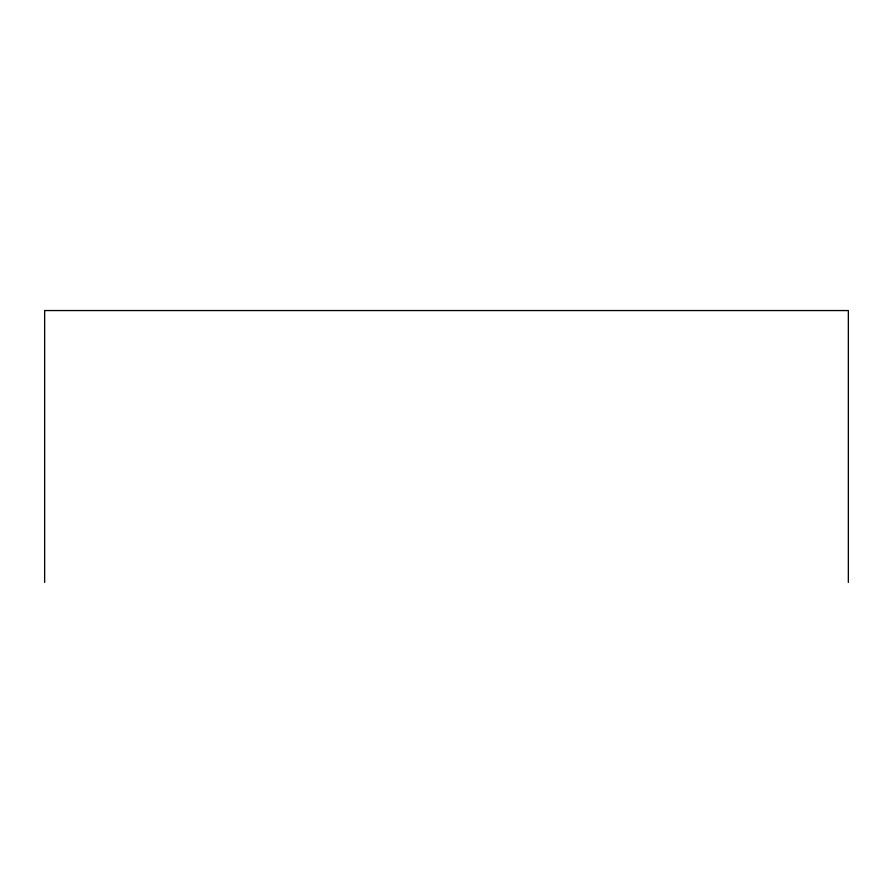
<?xml version="1.0" encoding="UTF-8"?>
<svg xmlns="http://www.w3.org/2000/svg" width="893" height="893" viewBox="0 0 893 893"><rect width="100%" height="100%" fill="white"/><g stroke="black" fill="none" stroke-linecap="round" stroke-linejoin="round"><path stroke-width="1.34" d="M848.35 582.448L848.35 310.552L44.65 310.552L44.65 582.448"/></g></svg>
